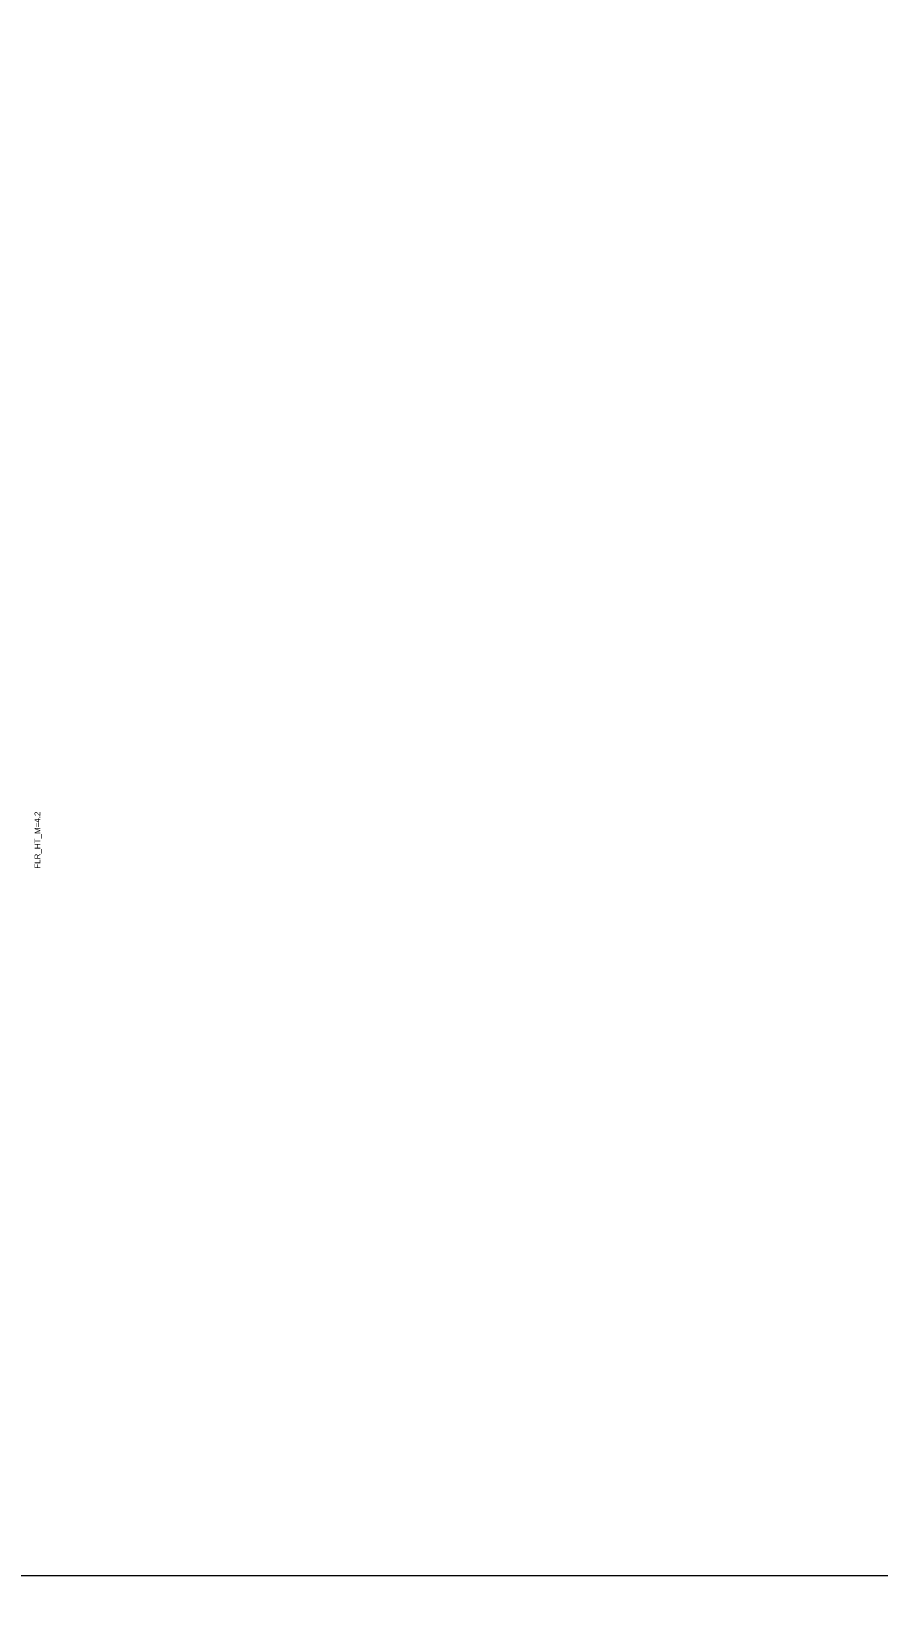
# Model space of a CAD drawing. Header units: metres. Extents: x 256329 to 886268, y -249371 to 355.
# Drawn here: x 286174.1 to 286203.7, y -1295.5 to -1240.6 of the extents above; entities that cross this region are included whole.
import ezdxf

# ---------------------------------------------------------------- set-up
doc = ezdxf.new("R2010")
doc.units = ezdxf.units.M
doc.header["$MEASUREMENT"] = 0
doc.linetypes.add('CONTINOUS', pattern=[0])
doc.layers.get('0').update_dxf_attribs({"lineweight": 18})
doc.layers.add('BLK_2_FLR_4_STAIR_3', color=7, linetype='Continuous', plot=False)
doc.styles.get("Standard").update_dxf_attribs({"font": 'arial.ttf'})

msp = doc.modelspace()

# ---------------------------------------------------------------- linework, layer by layer
at = {"color": 6, "ltscale": 0.05, "elevation": -101.239328}
msp.add_lwpolyline([(286033.439834, -1045.515408), (286343.860975, -1045.515408), (286343.860975, -1294.520849), (286033.439834, -1294.520849)], close=True, dxfattribs=at)

# ---------------------------------------------------------------- texts
at = {"layer": 'BLK_2_FLR_4_STAIR_3', "color": 7, "linetype": 'CONTINOUS'}
note = msp.add_mtext_dynamic_manual_height_columns('FLR_HT_M=4.2\\P', width=2.272281, gutter_width=0, heights=[0.300679, 0], dxfattribs=dict(at, insert=(286174.203519, -1269.830899, -0.042641), char_height=0.2, attachment_point=1, rotation=90))

doc.saveas('drawing.dxf')
